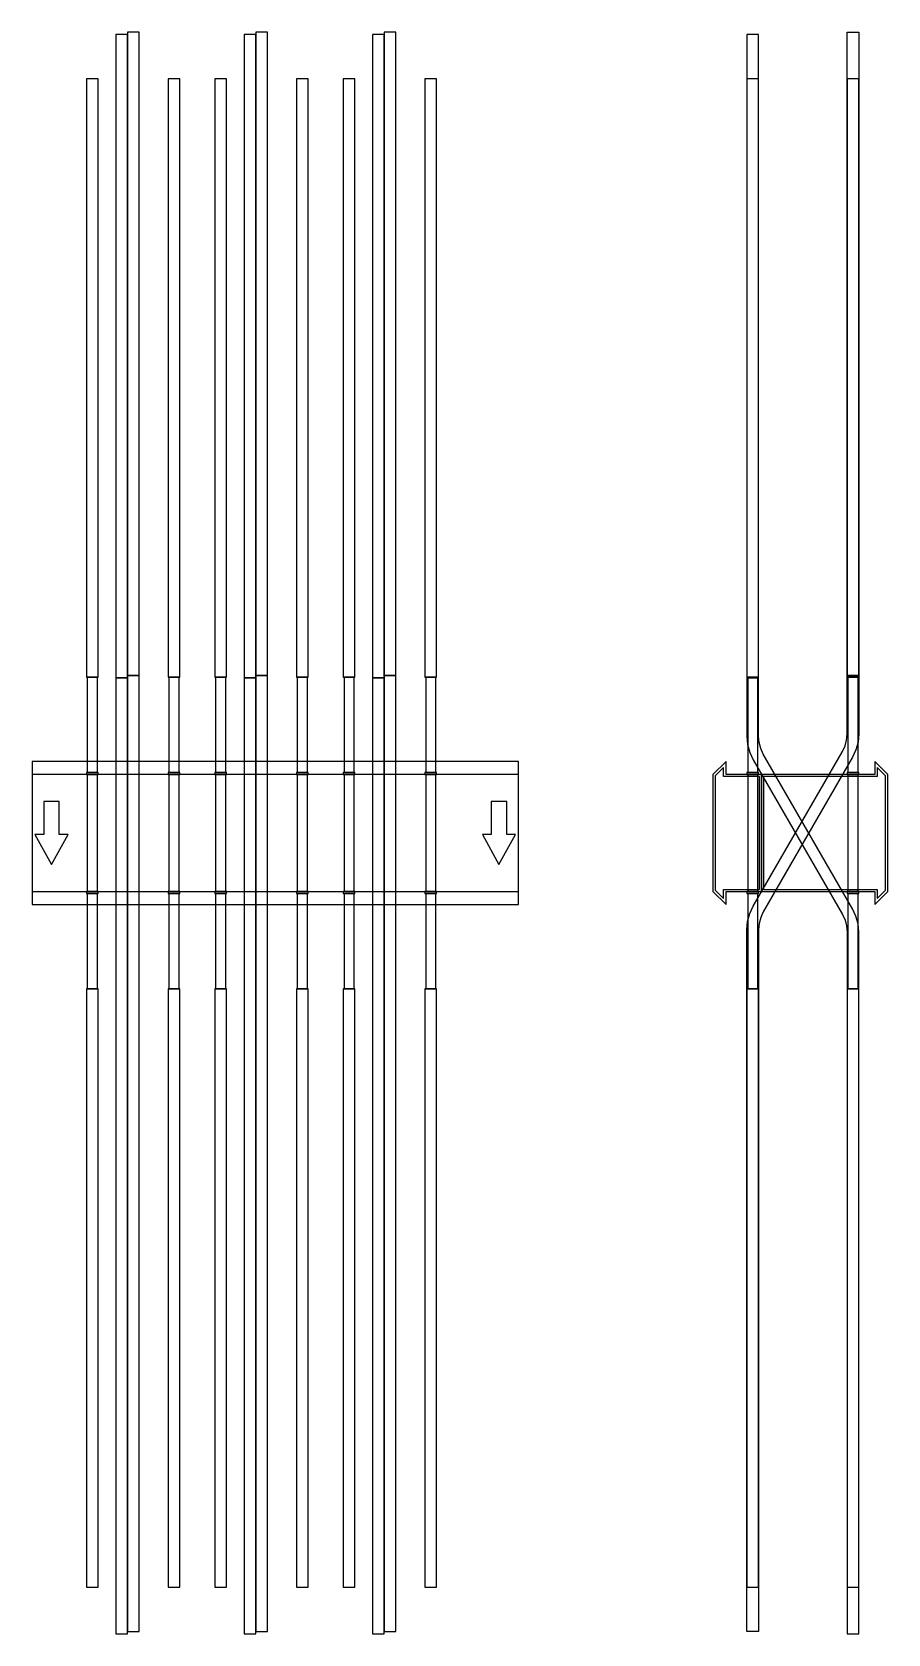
# Model space of a CAD drawing. Extents: x 0 to 880, y -823 to 823.
import ezdxf

# ---------------------------------------------------------------- set-up
doc = ezdxf.new("R2010")
doc.units = 0
doc.layers.add('Halfen', color=7, linetype='CONTINUOUS')

msp = doc.modelspace()

# ---------------------------------------------------------------- linework, layer by layer
at = {"layer": 'Halfen', "color": 7}
for points in [[(110, 161.914), (110, 822.914), (98, 822.914), (98, 161.914)], [(242, 161.914), (242, 822.914), (230, 822.914), (230, 161.914)], [(374, 161.914), (374, 822.914), (362, 822.914), (362, 161.914)], [(838, 161.914), (838, 822.914), (850, 822.914), (850, 161.914)], [(98, 159.254), (98, 820.254), (86, 820.254), (86, 159.254)], [(230, 159.254), (230, 820.254), (218, 820.254), (218, 159.254)], [(362, 159.254), (362, 820.254), (350, 820.254), (350, 159.254)], [(747, 159.254), (747, 820.254), (735, 820.254), (735, 159.254)], [(68, 160), (68, 775), (56, 775), (56, 160)], [(152, 160), (152, 775), (140, 775), (140, 160)], [(200, 160), (200, 775), (188, 775), (188, 160)], [(284, 160), (284, 775), (272, 775), (272, 160)], [(332, 160), (332, 775), (320, 775), (320, 160)], [(416, 160), (416, 775), (404, 775), (404, 160)], [(747, 160), (747, 775), (735, 775), (735, 160)], [(850, 160), (850, 775), (838, 775), (838, 160)], [(67.25, 62), (67.25, 160), (56.75, 160), (56.75, 62)], [(98, -822.914), (98, 159.254), (86, 159.254), (86, -822.914)], [(110, -820.254), (110, 161.914), (98, 161.914), (98, -820.254)], [(151.25, 62), (151.25, 160), (140.75, 160), (140.75, 62)], [(199.25, 62), (199.25, 160), (188.75, 160), (188.75, 62)], [(230, -822.914), (230, 159.254), (218, 159.254), (218, -822.914)], [(242, -820.254), (242, 161.914), (230, 161.914), (230, -820.254)], [(283.25, 62), (283.25, 160), (272.75, 160), (272.75, 62)], [(331.25, 62), (331.25, 160), (320.75, 160), (320.75, 62)], [(362, -822.914), (362, 159.254), (350, 159.254), (350, -822.914)], [(374, -820.254), (374, 161.914), (362, 161.914), (362, -820.254)], [(415.25, 62), (415.25, 160), (404.75, 160), (404.75, 62)], [(735, -820.254), (735, -99.124), (735.729, -90.789), (737.895, -82.707), (741.431, -75.124), (833.177, 83.785), (835.829, 89.472), (837.453, 95.533), (838, 101.785), (838, 161.914), (850, 161.914), (850, 101.785), (849.271, 93.449), (847.105, 85.368), (843.569, 77.785), (751.823, -81.124), (749.171, -86.812), (747.547, -92.873), (747, -99.124), (747, -820.254)], [(850, -822.914), (850, -101.785), (849.271, -93.449), (847.105, -85.368), (843.569, -77.785), (751.823, 81.124), (749.171, 86.812), (747.547, 92.873), (747, 99.124), (747, 159.254), (735, 159.254), (735, 99.124), (735.729, 90.789), (737.895, 82.707), (741.431, 75.124), (833.177, -83.785), (835.829, -89.472), (837.453, -95.533), (838, -101.785), (838, -822.914)], [(746.25, 62), (746.25, 160), (735.75, 160), (735.75, 62)], [(849.25, 62), (849.25, 160), (838.75, 160), (838.75, 62)], [(0, -73.5), (500, -73.5), (500, 73.5), (0, 73.5)], [(750, -60), (750, 60), (713.5, 60), (713.5, 73.5), (700, 60), (700, -60), (713.5, -73.5), (713.5, -60)], [(748, -58), (748, 58), (711, 58), (711, 67.25), (702.5, 58.75), (702.5, -58.75), (711, -67.25), (711, -58)], [(880, -60), (880, 60), (866.5, 73.5), (866.5, 60), (750, 60), (750, -60), (866.5, -60), (866.5, -73.5)], [(877.5, -58.75), (877.5, 58.75), (869, 67.25), (869, 58), (752, 58), (752, -58), (869, -58), (869, -67.25)], [(0, -60), (500, -60), (500, 60), (0, 60)], [(68, 60), (68, 62), (56, 62), (56, 60)], [(67.25, -60), (67.25, 60), (56.75, 60), (56.75, -60)], [(152, 60), (152, 62), (140, 62), (140, 60)], [(151.25, -60), (151.25, 60), (140.75, 60), (140.75, -60)], [(200, 60), (200, 62), (188, 62), (188, 60)], [(199.25, -60), (199.25, 60), (188.75, 60), (188.75, -60)], [(284, 60), (284, 62), (272, 62), (272, 60)], [(283.25, -60), (283.25, 60), (272.75, 60), (272.75, -60)], [(332, 60), (332, 62), (320, 62), (320, 60)], [(331.25, -60), (331.25, 60), (320.75, 60), (320.75, -60)], [(416, 60), (416, 62), (404, 62), (404, 60)], [(415.25, -60), (415.25, 60), (404.75, 60), (404.75, -60)], [(747, 60), (747, 62), (735, 62), (735, 60)], [(746.25, -60), (746.25, 60), (735.75, 60), (735.75, -60)], [(850, 60), (850, 62), (838, 62), (838, 60)], [(849.25, -60), (849.25, 60), (838.75, 60), (838.75, -60)], [(20, -32.5), (37, -1.5), (28, -1.5), (28, 32.5), (12, 32.5), (12, -1.5), (3, -1.5)], [(480, -32.5), (497, -1.5), (488, -1.5), (488, 32.5), (472, 32.5), (472, -1.5), (463, -1.5)], [(68, -62), (68, -60), (56, -60), (56, -62)], [(67.25, -160), (67.25, -62), (56.75, -62), (56.75, -160)], [(152, -62), (152, -60), (140, -60), (140, -62)], [(151.25, -160), (151.25, -62), (140.75, -62), (140.75, -160)], [(200, -62), (200, -60), (188, -60), (188, -62)], [(199.25, -160), (199.25, -62), (188.75, -62), (188.75, -160)], [(284, -62), (284, -60), (272, -60), (272, -62)], [(283.25, -160), (283.25, -62), (272.75, -62), (272.75, -160)], [(332, -62), (332, -60), (320, -60), (320, -62)], [(331.25, -160), (331.25, -62), (320.75, -62), (320.75, -160)], [(416, -62), (416, -60), (404, -60), (404, -62)], [(415.25, -160), (415.25, -62), (404.75, -62), (404.75, -160)], [(747, -62), (747, -60), (735, -60), (735, -62)], [(746.25, -160), (746.25, -62), (735.75, -62), (735.75, -160)], [(850, -62), (850, -60), (838, -60), (838, -62)], [(849.25, -160), (849.25, -62), (838.75, -62), (838.75, -160)], [(68, -775), (68, -160), (56, -160), (56, -775)], [(152, -775), (152, -160), (140, -160), (140, -775)], [(200, -775), (200, -160), (188, -160), (188, -775)], [(284, -775), (284, -160), (272, -160), (272, -775)], [(332, -775), (332, -160), (320, -160), (320, -775)], [(416, -775), (416, -160), (404, -160), (404, -775)], [(747, -775), (747, -160), (735, -160), (735, -775)], [(850, -775), (850, -160), (838, -160), (838, -775)]]:
    msp.add_lwpolyline(points, close=True, dxfattribs=at)

doc.saveas('drawing.dxf')
